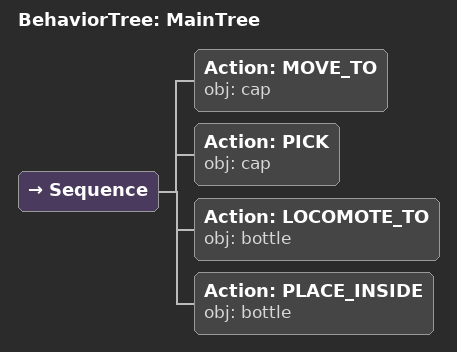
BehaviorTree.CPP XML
<root main_tree_to_execute="MainTree">
  <BehaviorTree ID="MainTree">
    <Sequence>
      <!-- Move to cap -->
      <Action ID="MOVE_TO" obj="cap" />
      <!-- Pick cap -->
      <Action ID="PICK" obj="cap" />
      <!-- Locomote to bottle -->
      <Action ID="LOCOMOTE_TO" obj="bottle" />
      <!-- Place inside bottle (insert cap into bottle neck) -->
      <Action ID="PLACE_INSIDE" obj="bottle" />
    </Sequence>
  </BehaviorTree>
</root>
